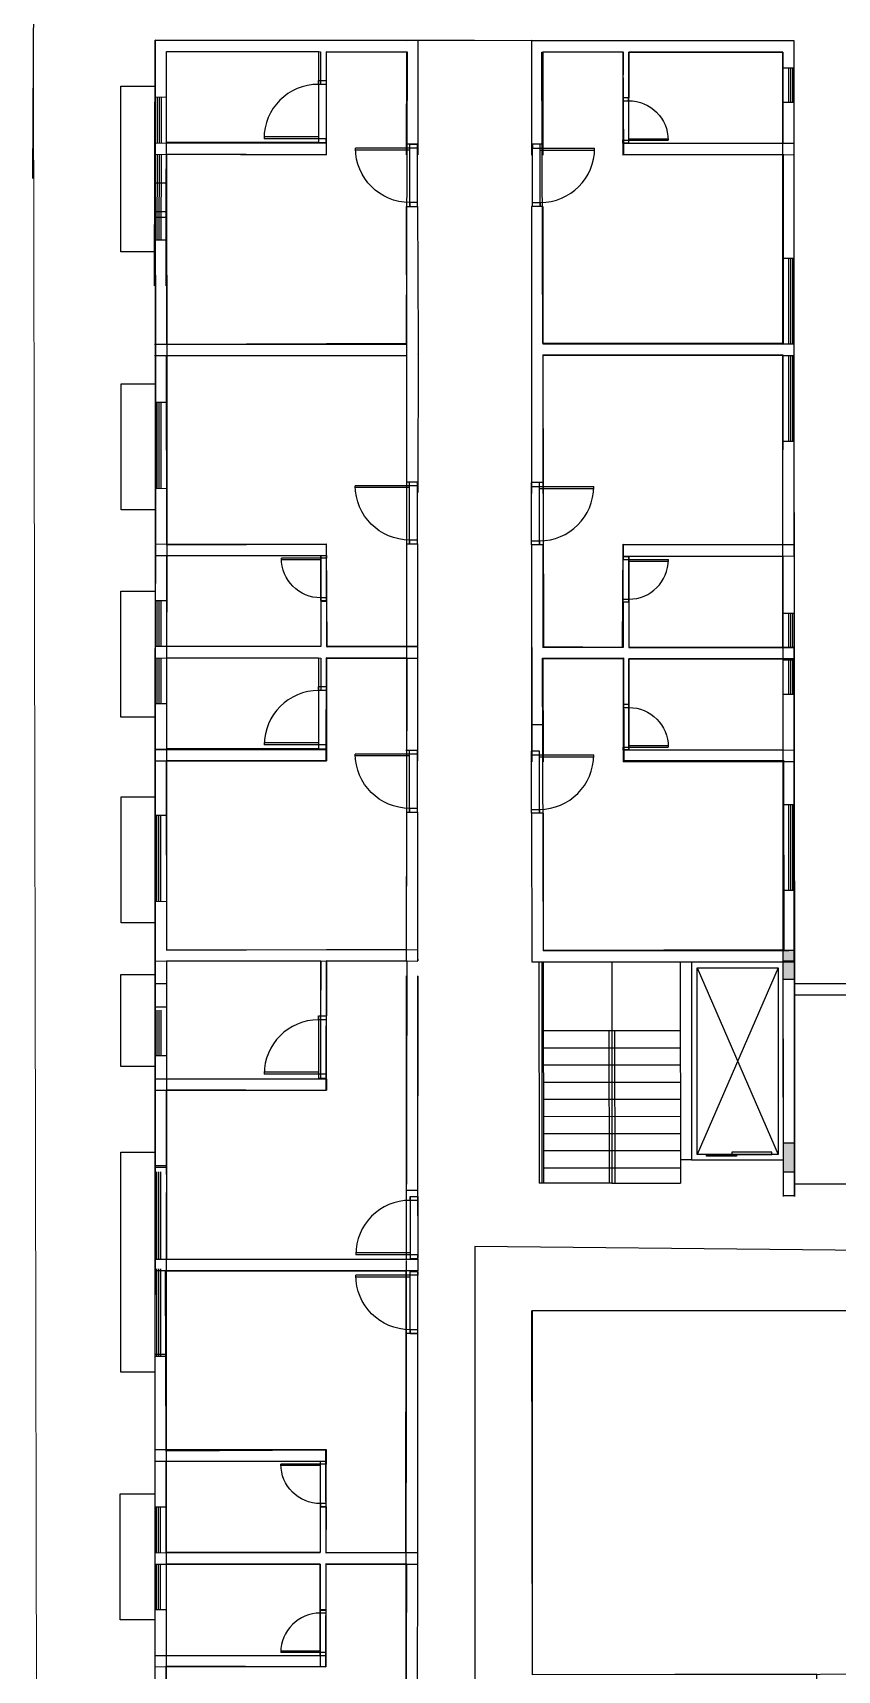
# Model space of a CAD drawing. Header units: metres. Extents: x -705149 to -704678, y -35173 to -35072.
# Drawn here: x -704808.41 to -704794.32, y -35131.67 to -35103 of the extents above; entities that cross this region are included whole.
import ezdxf

# ---------------------------------------------------------------- set-up
doc = ezdxf.new("R2010")
doc.units = ezdxf.units.M
doc.header["$LTSCALE"] = 1500
doc.linetypes.add('DASHED2', pattern=[0.375, 0.25, -0.125])
doc.linetypes.add('PHANTOM2', pattern=[1.25, 0.625, -0.125, 0.125, -0.125, 0.125, -0.125])
for name, color, linetype in [('BLK_1_FLR_1_BLT_UP_AREA', 1, 'Continuous'), ('BLK_1_FLR_1_BLT_UP_AREA_DEDUCT', 8, 'Continuous'), ('DOOR', 3, 'Continuous'), ('Lines', 7, 'Continuous'), ('THRES', 5, 'Continuous'), ('UNITFA', 8, 'Continuous'), ('walls', 50, 'Continuous'), ('WC_BATH', 7, 'Continuous')]:
    doc.layers.add(name, color=color, linetype=linetype)

# ---------------------------------------------------------------- blocks, each defined once
blk = doc.blocks.new('800_1')
at = {"layer": 'DOOR'}
for p, q in [((50, 100), (50, 800)), ((75, 100), (75, 800))]:
    blk.add_line(p, q, dxfattribs=at)
for points in [[(0, 100), (0, 0), (50, 0), (50, 100)], [(800, 100), (800, 0), (750, 0), (750, 100)]]:
    blk.add_lwpolyline(points, close=True, dxfattribs=at)
blk.add_arc((50, 100), 700, 0, 90, dxfattribs=at)
at = {"layer": 'THRES'}
for p, q in [((800, 100), (0, 100)), ((800, 0), (0, 0))]:
    blk.add_line(p, q, dxfattribs=at)

msp = doc.modelspace()

# ---------------------------------------------------------------- hatches: boundary and pattern name
at = {"layer": 'walls'}
h = msp.add_hatch(color=0, dxfattribs=at)
h.dxf.hatch_style = 1
h.paths.add_polyline_path([(-704795.0731, -35119.57212), (-704795.0731, -35119.07212), (-704795.2731, -35119.07212), (-704795.2731, -35119.57212)])
h = msp.add_hatch(color=0, dxfattribs=at)
h.dxf.hatch_style = 1
h.paths.add_polyline_path([(-704795.07239, -35122.94511), (-704795.07239, -35122.44511), (-704795.27239, -35122.44511), (-704795.27239, -35122.94511)])

# ---------------------------------------------------------------- linework, layer by layer
at = {"layer": 'BLK_1_FLR_1_BLT_UP_AREA', "color": 3, "linetype": 'Continuous', "elevation": 193.76555}
msp.add_lwpolyline([(-704806.26892, -35103.13222), (-704806.27792, -35145.71763), (-704801.68378, -35145.71248), (-704801.67984, -35143.79826), (-704797.67814, -35143.79723), (-704797.67814, -35147.60344), (-704793.17005, -35145.40496), (-704793.17997, -35139.23393), (-704789.57598, -35139.23579), (-704789.57598, -35131.73802), (-704799.65958, -35131.75163), (-704799.66958, -35125.37633), (-704789.19175, -35125.37502), (-704789.19175, -35119.65328), (-704795.07213, -35119.65328), (-704795.07785, -35103.14386)], close=True, dxfattribs=at)
at = {"layer": 'BLK_1_FLR_1_BLT_UP_AREA_DEDUCT', "color": 3, "linetype": 'Continuous', "elevation": 168.91214}
msp.add_lwpolyline([(-704800.66982, -35124.25444), (-704800.66864, -35132.83066), (-704794.67992, -35132.83066), (-704794.68035, -35131.73785), (-704799.65958, -35131.75163), (-704799.66037, -35125.37632), (-704789.19325, -35125.3599), (-704789.19175, -35124.36783)], close=True, dxfattribs=at)
at = {"layer": 'Lines', "color": 1, "linetype": 'Continuous'}
msp.add_line((-704808.41326, -35105.55383, 193.87371), (-704808.27488, -35084.72696, 193.87371), dxfattribs=at)
at = {"layer": 'UNITFA', "color": 3, "linetype": 'Continuous'}
for points, elevation in [([(-704803.2712, -35103.33972), (-704803.2762, -35105.13971), (-704806.07293, -35105.13272), (-704806.07169, -35108.45494), (-704801.8656, -35108.44066), (-704801.85227, -35103.34327)], 193.73395), ([(-704798.07541, -35103.33753), (-704798.06889, -35105.13752), (-704795.27217, -35105.12816), (-704795.2706, -35108.45037), (-704799.4767, -35108.43965), (-704799.49434, -35103.34228)], 193.73395), ([(-704803.25575, -35113.76022), (-704803.26609, -35111.96025), (-704806.06278, -35111.97554), (-704806.0714, -35108.65334), (-704801.86577, -35108.65316), (-704801.86781, -35113.75085)], 193.73395), ([(-704798.08206, -35113.75804), (-704798.07324, -35111.95806), (-704795.27653, -35111.97099), (-704795.27072, -35108.64878), (-704799.47635, -35108.65215), (-704799.47001, -35113.74984)], 193.73395), ([(-704803.27237, -35113.94869), (-704803.27737, -35115.74868), (-704806.0741, -35115.74168), (-704806.07286, -35119.0639), (-704801.86677, -35119.04963), (-704801.85344, -35113.95224)], 193.74434), ([(-704798.06528, -35113.94649), (-704798.05876, -35115.74648), (-704795.26204, -35115.73712), (-704795.26047, -35119.05933), (-704799.46648, -35119.07301), (-704799.48421, -35113.95124)], 193.74434), ([(-704803.27484, -35119.25257), (-704803.27813, -35121.5192), (-704806.07486, -35121.5122), (-704806.07129, -35124.48265), (-704801.8652, -35124.46838), (-704801.85592, -35119.25612)], 193.77178), ([(-704790.87085, -35119.85399), (-704795.07213, -35119.85399), (-704795.07213, -35123.15799), (-704790.87085, -35123.15799)], 194.17742), ([(-704803.27129, -35129.61998), (-704803.28163, -35127.82001), (-704806.07833, -35127.8353), (-704806.08695, -35124.67657), (-704801.88132, -35124.6764), (-704801.88335, -35129.6106)], 193.49169), ([(-704803.28203, -35129.80854), (-704803.28703, -35131.60853), (-704806.08376, -35131.60154), (-704806.08252, -35134.92375), (-704801.87643, -35134.90948), (-704801.8631, -35129.81209)], 193.46432)]:
    msp.add_lwpolyline(points, close=True, dxfattribs=dict(at, elevation=elevation))
at = {"layer": 'walls', "color": 3, "linetype": 'Continuous'}
for p, q in [((-704806.27772, -35107.43448, 193.79358), (-704806.26892, -35103.13222, 193.76555)), ((-704806.2679, -35103.13222, 193.76556), (-704801.86741, -35103.14129, 193.79213)), ((-704806.07772, -35107.4349, 193.79358), (-704806.06918, -35103.33129, 193.79358)), ((-704806.06918, -35103.33129, 193.76728), (-704803.3712, -35103.33804, 193.79064)), ((-704803.3712, -35103.33804, 193.73395), (-704803.37214, -35103.9077, 193.73395)), ((-704803.2712, -35103.33829, 193.73395), (-704803.27252, -35104.13972, 193.73395)), ((-704803.2712, -35103.33972, 193.79151), (-704801.86672, -35103.34324, 193.76139)), ((-704801.86672, -35103.3418, 193.76139), (-704801.87123, -35105.14323, 193.76139)), ((-704801.66622, -35103.14315, 193.76139), (-704801.67123, -35105.14373, 193.76139)), ((-704799.67553, -35103.14386, 193.76556), (-704799.67553, -35105.1458, 193.76556)), ((-704799.67553, -35103.1458, 193.80536), (-704799.67538, -35103.1458, 193.80536)), ((-704799.67538, -35103.14243, 193.76556), (-704799.67538, -35105.1458, 193.76556)), ((-704795.07785, -35103.14386, 193.76556), (-704799.67538, -35103.1458, 193.80536)), ((-704799.47946, -35103.34428, 193.76139), (-704799.4787, -35105.14572, 193.76139)), ((-704798.07498, -35103.34512, 193.79151), (-704799.47946, -35103.34572, 193.76139)), ((-704798.07498, -35103.34369, 193.73395), (-704798.07532, -35104.14512, 193.73395)), ((-704797.97498, -35103.34365, 193.73395), (-704797.97532, -35104.14508, 193.73395)), ((-704795.27785, -35103.34394, 193.76729), (-704797.97498, -35103.34508, 193.79064)), ((-704795.27785, -35108.45327, 193.76556), (-704795.27785, -35103.34394, 193.76556)), ((-704795.07785, -35108.6458, 193.76556), (-704795.07785, -35103.14386, 193.76556)), ((-704795.27851, -35103.61988, 194.07793), (-704795.07851, -35103.61988, 194.07793)), ((-704795.17851, -35103.61988, 194.07793), (-704795.17851, -35104.21988, 194.07793)), ((-704795.14351, -35103.61988, 194.07793), (-704795.14351, -35104.21988, 194.07793)), ((-704795.10851, -35103.61988, 194.07793), (-704795.10851, -35104.21988, 194.07793)), ((-704806.86918, -35106.84209, 193.77167), (-704806.86918, -35103.93909, 193.77167)), ((-704806.86918, -35103.93909, 193.77167), (-704806.26795, -35103.93909, 193.77167)), ((-704803.37545, -35103.83947, 193.69325), (-704803.27478, -35103.83972, 193.69412)), ((-704806.2568, -35104.12916, 193.75389), (-704806.06803, -35104.12908, 193.75553)), ((-704806.2568, -35104.12916, 193.75389), (-704806.06803, -35104.12908, 193.75553)), ((-704806.23241, -35104.12892, 193.75471), (-704806.23477, -35104.93253, 193.75987)), ((-704806.19741, -35104.12902, 193.75471), (-704806.19977, -35104.93252, 193.75987)), ((-704806.16241, -35104.12912, 193.75471), (-704806.16476, -35104.9325, 193.75987)), ((-704797.97532, -35104.14508, 193.79065), (-704798.076, -35104.14513, 193.79152)), ((-704795.27851, -35104.21988, 194.07793), (-704795.07851, -35104.21988, 194.07793)), ((-704806.2724, -35104.93222, 193.76556), (-704803.27385, -35104.93972, 193.79152)), ((-704803.27382, -35104.92347, 193.73395), (-704803.27418, -35105.13972, 193.73395)), ((-704801.67348, -35104.95605, 193.76139), (-704801.87348, -35104.95555, 193.74358)), ((-704801.87066, -35104.91666, 193.74358), (-704801.87123, -35105.14323, 193.74358)), ((-704799.4787, -35104.95581, 193.80367), (-704799.6787, -35104.9559, 193.8054)), ((-704799.47879, -35104.91914, 193.74358), (-704799.4787, -35105.14572, 193.74358)), ((-704798.07565, -35104.92888, 193.73395), (-704798.07574, -35105.14513, 193.73395)), ((-704795.07709, -35104.94386, 193.76556), (-704798.07566, -35104.94513, 193.79152)), ((-704806.2729, -35105.13222, 193.76556), (-704803.27418, -35105.13972, 193.79152)), ((-704806.23535, -35105.13253, 193.76116), (-704806.23974, -35106.63218, 193.77079)), ((-704806.20035, -35105.13252, 193.76116), (-704806.20474, -35106.63228, 193.77079)), ((-704806.16535, -35105.1325, 193.76116), (-704806.16974, -35106.63238, 193.77079)), ((-704795.07701, -35105.14386, 193.76556), (-704798.07574, -35105.14513, 193.79152)), ((-704806.27069, -35105.63243, 193.76992), (-704806.06964, -35105.63234, 193.77167)), ((-704806.27048, -35106.13243, 193.76992), (-704806.06943, -35106.13234, 193.77167)), ((-704806.26997, -35106.23255, 193.79358), (-704806.06892, -35106.23246, 193.79532)), ((-704801.87348, -35106.04323, 193.76139), (-704801.86557, -35108.45157, 193.71165)), ((-704801.87348, -35106.04323, 193.80367), (-704801.67348, -35106.04373, 193.8054)), ((-704801.67348, -35106.04373, 193.76139), (-704801.66557, -35108.45165, 193.71165)), ((-704799.47832, -35106.04572, 193.80367), (-704799.67832, -35106.0458, 193.8054)), ((-704799.67832, -35106.0458, 193.74358), (-704799.67722, -35108.64724, 193.74358)), ((-704799.67832, -35106.0458, 193.76139), (-704799.67722, -35108.64724, 193.76139)), ((-704799.67553, -35106.0458, 193.76556), (-704799.67553, -35108.6458, 193.76556)), ((-704799.67538, -35106.0458, 193.76556), (-704799.67538, -35108.64437, 193.76556)), ((-704799.47832, -35106.04572, 193.74358), (-704799.4773, -35108.4515, 193.74358)), ((-704799.47832, -35106.04572, 193.76139), (-704799.4773, -35108.4515, 193.76139)), ((-704806.27027, -35106.63243, 193.76992), (-704806.06922, -35106.63234, 193.77167)), ((-704806.26918, -35106.84209, 193.77167), (-704806.86918, -35106.84209, 193.77167)), ((-704795.27785, -35106.95192, 193.76556), (-704795.07785, -35106.95192, 193.76556)), ((-704795.17785, -35106.95192, 193.76556), (-704795.17785, -35108.45192, 193.76556)), ((-704795.14285, -35106.95192, 193.76556), (-704795.14285, -35108.45192, 193.76556)), ((-704795.10785, -35106.95192, 193.76556), (-704795.10785, -35108.45192, 193.76556)), ((-704806.26394, -35107.25004, 193.73968), (-704806.26851, -35118.05455, 193.73968)), ((-704806.26682, -35107.25004, 193.77951), (-704806.26682, -35110.95535, 193.77951)), ((-704806.06394, -35107.25012, 193.73968), (-704806.06893, -35119.05431, 193.73968)), ((-704806.27896, -35108.45502, 193.7514), (-704801.86557, -35108.45316, 193.78961)), ((-704801.86557, -35108.45157, 193.71165), (-704801.86667, -35111.05316, 193.71165)), ((-704801.66557, -35108.45165, 193.71165), (-704801.66667, -35111.05324, 193.71165)), ((-704799.67894, -35108.45074, 194.03822), (-704799.67538, -35108.45074, 194.03825)), ((-704799.67894, -35108.45141, 194.03822), (-704799.67538, -35108.45141, 194.03825)), ((-704799.67538, -35108.44437, 193.80538), (-704799.67731, -35108.44437, 193.8054)), ((-704799.67538, -35108.4458, 193.80538), (-704799.67731, -35108.4458, 193.8054)), ((-704799.67538, -35108.4458, 193.80538), (-704799.67731, -35108.4458, 193.8054)), ((-704799.67553, -35108.45074, 193.76556), (-704799.67553, -35111.06951, 193.76556)), ((-704799.47894, -35108.45065, 194.03995), (-704795.27785, -35108.44888, 194.07633)), ((-704799.47894, -35108.45065, 193.74358), (-704799.47894, -35108.4515, 193.74358)), ((-704799.47894, -35108.4515, 194.03995), (-704795.27785, -35108.45327, 194.07633)), ((-704795.27785, -35108.44251, 193.76731), (-704799.47731, -35108.44428, 193.80367)), ((-704795.27785, -35108.44394, 193.76731), (-704799.47731, -35108.44572, 193.80367)), ((-704795.27785, -35108.44766, 193.76731), (-704799.47731, -35108.44589, 193.80367)), ((-704795.27785, -35108.45062, 193.76144), (-704799.4773, -35108.45062, 193.76144)), ((-704795.27785, -35108.45047, 193.54027), (-704799.17086, -35108.45047, 193.54027)), ((-704795.27785, -35108.45077, 193.54637), (-704799.17086, -35108.45241, 193.58008)), ((-704795.27785, -35108.4507, 193.76318), (-704798.32115, -35108.45199, 193.78953)), ((-704795.27785, -35108.45327, 193.76556), (-704795.27785, -35108.44888, 193.76556)), ((-704795.27785, -35108.45192, 193.76556), (-704795.07785, -35108.45192, 193.76556)), ((-704795.07546, -35108.44242, 193.76556), (-704795.07785, -35108.44243, 193.76558)), ((-704795.07562, -35108.44386, 193.76556), (-704795.07785, -35108.44386, 193.76558)), ((-704795.07546, -35108.44774, 193.76556), (-704795.07785, -35108.44774, 193.76558)), ((-704795.07785, -35112.16808, 193.76556), (-704795.07785, -35108.44879, 193.76556)), ((-704795.07594, -35108.45062, 193.76144), (-704795.07785, -35108.45062, 193.76145)), ((-704795.07594, -35108.45062, 193.76144), (-704795.07785, -35108.45062, 193.76144)), ((-704806.27887, -35108.65502, 193.7514), (-704801.86548, -35108.65316, 193.78961)), ((-704801.68182, -35108.64228, 193.80538), (-704801.67998, -35108.64229, 193.8054)), ((-704801.68182, -35108.64228, 193.80538), (-704801.67998, -35108.64229, 193.8054)), ((-704801.68167, -35108.64228, 193.76556), (-704801.68167, -35108.64372, 193.76556)), ((-704799.67886, -35108.65074, 194.03822), (-704799.67553, -35108.65074, 194.03825)), ((-704799.67886, -35108.65141, 194.03822), (-704799.67553, -35108.65141, 194.03825)), ((-704799.67538, -35108.64437, 193.80538), (-704799.67722, -35108.64437, 193.8054)), ((-704799.67538, -35108.64437, 193.80538), (-704799.67722, -35108.64437, 193.8054)), ((-704799.67553, -35108.6458, 193.80538), (-704799.67722, -35108.6458, 193.8054)), ((-704799.67553, -35108.64724, 193.80538), (-704799.67722, -35108.64724, 193.8054)), ((-704799.47886, -35108.64437, 193.74358), (-704799.47784, -35111.0696, 193.74358)), ((-704799.47886, -35108.64437, 193.76556), (-704795.27785, -35108.64437, 193.76556)), ((-704799.47886, -35108.6458, 193.76556), (-704795.27785, -35108.6458, 193.76556)), ((-704795.27785, -35108.64766, 193.76731), (-704799.47886, -35108.64589, 193.80368)), ((-704795.27785, -35108.64909, 193.76731), (-704799.47886, -35108.64732, 193.80368)), ((-704799.47886, -35108.65065, 194.03995), (-704795.27785, -35108.64888, 194.07633)), ((-704795.27785, -35108.6507, 193.76319), (-704799.47886, -35108.65248, 193.79956)), ((-704799.47886, -35108.6515, 194.03995), (-704795.27785, -35108.65327, 194.07633)), ((-704799.47722, -35108.64437, 193.74358), (-704799.47722, -35108.64732, 193.74358)), ((-704799.47722, -35108.64437, 193.76139), (-704799.47722, -35108.64732, 193.76139)), ((-704795.27785, -35108.65077, 193.54637), (-704799.17086, -35108.65241, 193.58008)), ((-704795.27785, -35112.16808, 193.76556), (-704795.27785, -35108.64437, 193.76556)), ((-704795.27785, -35108.6458, 193.76556), (-704795.27785, -35108.64437, 193.76556)), ((-704795.27785, -35108.65327, 194.07633), (-704795.07785, -35108.65327, 194.07633)), ((-704795.17785, -35108.65327, 194.07633), (-704795.17785, -35110.15327, 194.07633)), ((-704795.14285, -35108.65327, 194.07633), (-704795.14285, -35110.15327, 194.07633)), ((-704795.10785, -35108.65327, 194.07633), (-704795.10785, -35110.15327, 194.07633)), ((-704795.07553, -35108.64242, 193.76556), (-704795.07785, -35108.64243, 193.76558)), ((-704795.07538, -35108.64242, 193.76556), (-704795.07785, -35108.64243, 193.76558)), ((-704795.07785, -35108.64437, 193.76556), (-704795.0777, -35108.64437, 193.76556)), ((-704795.07555, -35108.64774, 193.76556), (-704795.07785, -35108.64774, 193.76558)), ((-704795.0757, -35108.64918, 193.76556), (-704795.07785, -35108.64918, 193.76558)), ((-704795.07586, -35108.65062, 193.76144), (-704795.07785, -35108.65062, 193.76145)), ((-704806.86424, -35111.35438, 193.73968), (-704806.86424, -35109.14829, 193.73968)), ((-704806.86424, -35109.14829, 193.73968), (-704806.26424, -35109.14829, 193.73968)), ((-704806.26419, -35109.47366, 193.73795), (-704806.06438, -35109.47374, 193.73968)), ((-704806.23422, -35110.97367, 193.73841), (-704806.23428, -35109.4737, 193.73881)), ((-704806.19922, -35110.97368, 193.73841), (-704806.19928, -35109.4737, 193.73881)), ((-704806.16422, -35110.9737, 193.73841), (-704806.16428, -35109.4737, 193.73881)), ((-704795.27785, -35110.15327, 194.07633), (-704795.07785, -35110.15327, 194.07633)), ((-704801.86659, -35110.86401, 193.7896), (-704801.67623, -35110.86393, 193.79124)), ((-704799.47784, -35110.88048, 193.80368), (-704799.67708, -35110.8804, 193.8054)), ((-704806.26424, -35111.35438, 193.73968), (-704806.86424, -35111.35438, 193.73968)), ((-704806.27748, -35111.95502, 193.7514), (-704803.26705, -35111.95375, 193.77747)), ((-704806.26853, -35111.95502, 193.75148), (-704803.26705, -35111.95375, 193.77747)), ((-704803.26713, -35112.15502, 193.75148), (-704803.26744, -35111.95375, 193.77747)), ((-704801.86705, -35111.95316, 193.71165), (-704801.86865, -35115.75093, 193.71165)), ((-704801.86705, -35111.95316, 193.78959), (-704801.67593, -35111.95308, 193.79125)), ((-704801.86705, -35111.95316, 193.78959), (-704801.67593, -35111.95308, 193.79124)), ((-704801.67593, -35111.95308, 193.73363), (-704801.67593, -35115.75085, 193.73363)), ((-704799.47746, -35111.96799, 193.80367), (-704799.67746, -35111.96808, 193.8054)), ((-704799.67746, -35111.96808, 193.74358), (-704799.67586, -35115.76728, 193.74358)), ((-704799.47746, -35111.9696, 193.80367), (-704799.67746, -35111.96951, 193.8054)), ((-704799.67553, -35111.96808, 193.76556), (-704799.67553, -35112.16808, 193.76556)), ((-704799.47746, -35111.96799, 193.74358), (-704799.4767, -35113.7672, 193.74358)), ((-704798.07129, -35111.9674, 193.71614), (-704798.07138, -35112.17019, 193.71614)), ((-704795.07562, -35111.97145, 193.76556), (-704798.0713, -35111.97019, 193.79149)), ((-704806.26844, -35112.15502, 193.75148), (-704803.26713, -35112.15502, 193.75148)), ((-704795.0757, -35112.17145, 193.76556), (-704798.07138, -35112.17019, 193.79149)), ((-704795.27737, -35112.17137, 193.74358), (-704795.27438, -35119.27057, 193.74358)), ((-704795.07737, -35112.17145, 193.74358), (-704795.07438, -35119.27066, 193.74358)), ((-704806.86983, -35114.98742, 193.77952), (-704806.86983, -35112.78133, 193.77952)), ((-704806.86983, -35112.78133, 193.77952), (-704806.26983, -35112.78133, 193.77952)), ((-704806.26306, -35112.94391, 193.76175), (-704806.06897, -35112.944, 193.76343)), ((-704806.26306, -35112.94391, 193.76175), (-704806.06897, -35112.944, 193.76343)), ((-704806.23601, -35113.74922, 193.76258), (-704806.23601, -35112.94396, 193.76259)), ((-704806.20101, -35113.74921, 193.76258), (-704806.20101, -35112.94396, 193.76259)), ((-704806.16601, -35113.74919, 193.76258), (-704806.16601, -35112.94396, 193.76259)), ((-704803.36747, -35112.95502, 193.70575), (-704803.36781, -35113.75085, 193.70575)), ((-704803.36747, -35112.95502, 193.75148), (-704803.26713, -35112.95502, 193.75148)), ((-704803.26747, -35112.95502, 193.70575), (-704803.26781, -35113.75085, 193.70575)), ((-704798.07172, -35112.97019, 193.71614), (-704798.07205, -35113.7666, 193.71614)), ((-704797.97172, -35112.97023, 193.79063), (-704798.07172, -35112.97019, 193.79149)), ((-704797.97172, -35112.97023, 193.71614), (-704797.97205, -35113.76656, 193.71614)), ((-704795.2767, -35113.16391, 193.74358), (-704795.0767, -35113.16391, 193.74358)), ((-704795.1767, -35113.16391, 193.74358), (-704795.1767, -35113.76391, 193.74358)), ((-704795.1417, -35113.16391, 193.74358), (-704795.1417, -35113.76391, 193.74358)), ((-704795.1067, -35113.16391, 193.74358), (-704795.1067, -35113.76391, 193.74358)), ((-704806.27369, -35113.94891, 193.73363), (-704803.36789, -35113.95013, 193.75879)), ((-704803.36781, -35113.75085, 193.73367), (-704806.26781, -35113.75085, 193.73367)), ((-704806.23601, -35114.74395, 193.76258), (-704806.23601, -35113.94922, 193.76258)), ((-704806.20101, -35114.74395, 193.76258), (-704806.20101, -35113.94921, 193.76258)), ((-704806.16601, -35114.74395, 193.76258), (-704806.16601, -35113.94919, 193.76258)), ((-704803.36789, -35113.95013, 193.70575), (-704803.36813, -35114.5195, 193.70575)), ((-704803.26789, -35113.95018, 193.70575), (-704803.26823, -35114.75017, 193.70575)), ((-704803.26789, -35113.95018, 193.75966), (-704801.66777, -35113.95085, 193.77351)), ((-704803.26781, -35113.74891, 193.73363), (-704801.67593, -35113.74891, 193.73363)), ((-704803.26781, -35113.75018, 193.75966), (-704801.66777, -35113.75085, 193.77351)), ((-704801.66777, -35113.75085, 193.73367), (-704803.26781, -35113.75085, 193.73367)), ((-704801.66777, -35115.75085, 193.73367), (-704801.66777, -35113.75085, 193.73367)), ((-704799.67269, -35113.76534, 193.74775), (-704799.67269, -35115.76728, 193.74775)), ((-704799.67253, -35113.76391, 193.74775), (-704799.67253, -35115.76728, 193.74775)), ((-704798.07205, -35113.76391, 193.74775), (-704799.4767, -35113.76391, 193.74775)), ((-704798.07205, -35113.76517, 193.7737), (-704799.4767, -35113.76576, 193.78586)), ((-704798.07205, -35113.76534, 193.74775), (-704799.4767, -35113.76534, 193.74775)), ((-704798.07205, -35113.7666, 193.7737), (-704799.4767, -35113.7672, 193.78586)), ((-704799.47662, -35113.96576, 193.74358), (-704799.47586, -35115.7672, 193.74358)), ((-704798.07214, -35113.9666, 193.7737), (-704799.47662, -35113.9672, 193.74358)), ((-704798.07214, -35113.96517, 193.71614), (-704798.07248, -35114.76661, 193.71614)), ((-704797.97214, -35113.96513, 193.71614), (-704797.97248, -35114.76656, 193.71614)), ((-704795.07493, -35113.96534, 193.74775), (-704797.97214, -35113.96656, 193.77283)), ((-704795.07501, -35113.76534, 193.74775), (-704797.97205, -35113.76656, 193.77283)), ((-704795.2767, -35113.76391, 193.74358), (-704795.0767, -35113.76391, 193.74358)), ((-704795.27635, -35113.98372, 193.74358), (-704795.07635, -35113.98372, 193.74358)), ((-704795.17635, -35113.98372, 193.74358), (-704795.17635, -35114.58372, 193.74358)), ((-704795.14135, -35113.98372, 193.74358), (-704795.14135, -35114.58372, 193.74358)), ((-704795.10635, -35113.98372, 193.74358), (-704795.10635, -35114.58372, 193.74358)), ((-704795.07501, -35119.26728, 193.74775), (-704795.07501, -35113.76534, 193.74775)), ((-704795.07486, -35119.26585, 193.74775), (-704795.07486, -35113.76391, 193.74775)), ((-704803.36823, -35114.45148, 193.75879), (-704803.26823, -35114.45152, 193.75966)), ((-704806.2623, -35114.74391, 193.76175), (-704806.06973, -35114.744, 193.76341)), ((-704806.2623, -35114.74391, 193.76175), (-704806.06973, -35114.744, 193.76341)), ((-704797.97248, -35114.76656, 193.77284), (-704798.07315, -35114.76661, 193.77371)), ((-704795.27635, -35114.58372, 193.74358), (-704795.07635, -35114.58372, 193.74358)), ((-704806.26983, -35114.98742, 193.77952), (-704806.86983, -35114.98742, 193.77952)), ((-704799.47319, -35115.1196, 194.09823), (-704799.67319, -35115.11969, 194.09996)), ((-704806.27596, -35115.54747, 193.73359), (-704803.26857, -35115.54874, 193.75963)), ((-704806.27596, -35115.55279, 193.73359), (-704803.26857, -35115.55152, 193.75963)), ((-704806.27437, -35115.54891, 193.73363), (-704803.26857, -35115.55017, 193.75966)), ((-704803.26857, -35115.54874, 193.70575), (-704803.26865, -35115.75152, 193.70575)), ((-704801.87681, -35115.56308, 193.77172), (-704801.67593, -35115.56317, 193.77345)), ((-704801.87681, -35115.56451, 193.77174), (-704801.67593, -35115.5646, 193.77348)), ((-704801.87681, -35115.56468, 193.77171), (-704801.67593, -35115.5646, 193.77345)), ((-704799.67595, -35115.54071, 193.72577), (-704799.67586, -35115.76728, 193.72577)), ((-704799.47595, -35115.54062, 193.72577), (-704799.47586, -35115.7672, 193.72577)), ((-704798.07281, -35115.55036, 193.71614), (-704798.0729, -35115.76661, 193.71614)), ((-704795.07425, -35115.56534, 193.74775), (-704798.07281, -35115.56661, 193.77371)), ((-704806.27605, -35115.74747, 193.73359), (-704803.26865, -35115.74874, 193.75963)), ((-704806.27588, -35115.75279, 193.73359), (-704803.26865, -35115.75152, 193.75963)), ((-704806.27445, -35115.74891, 193.73363), (-704803.26865, -35115.75017, 193.75966)), ((-704795.07417, -35115.76534, 193.74775), (-704798.0729, -35115.76661, 193.77371)), ((-704806.86729, -35118.58473, 193.73968), (-704806.86729, -35116.37864, 193.73968)), ((-704806.86729, -35116.37864, 193.73968), (-704806.26729, -35116.37864, 193.73968)), ((-704795.27554, -35116.51254, 193.74358), (-704795.07554, -35116.51254, 193.74358)), ((-704795.17554, -35116.51254, 193.74358), (-704795.17554, -35118.01254, 193.74358)), ((-704795.14054, -35116.51254, 193.74358), (-704795.14054, -35118.01254, 193.74358)), ((-704795.10554, -35116.51254, 193.74358), (-704795.10554, -35118.01254, 193.74358)), ((-704806.26724, -35116.70401, 193.73795), (-704806.06743, -35116.70409, 193.73968)), ((-704806.23727, -35118.20402, 193.73841), (-704806.23733, -35116.70405, 193.73881)), ((-704806.20227, -35118.20403, 193.73841), (-704806.20233, -35116.70405, 193.73881)), ((-704806.16727, -35118.20405, 193.73841), (-704806.16733, -35116.70405, 193.73881)), ((-704801.86903, -35116.65077, 193.71165), (-704801.87013, -35119.25279, 193.71165)), ((-704801.86903, -35116.65077, 193.77178), (-704801.66815, -35116.65085, 193.77352)), ((-704801.67593, -35116.65085, 193.73363), (-704801.67593, -35119.25085, 193.73363)), ((-704799.47548, -35116.6672, 193.78586), (-704799.67548, -35116.66728, 193.78759)), ((-704799.67548, -35116.66728, 193.72577), (-704799.67438, -35119.26872, 193.72577)), ((-704799.67548, -35116.66728, 193.74358), (-704799.67438, -35119.26872, 193.74358)), ((-704799.47548, -35116.6672, 193.72577), (-704799.47446, -35119.07396, 193.72577)), ((-704799.47548, -35116.6672, 193.74358), (-704799.47446, -35119.07396, 193.74358)), ((-704806.26618, -35117.91375, 196.61151), (-704806.28049, -35151.79859, 196.61151)), ((-704806.06858, -35117.85456, 193.75754), (-704806.06858, -35117.85464, 193.75754)), ((-704795.27554, -35118.01254, 193.74358), (-704795.07554, -35118.01254, 193.74358)), ((-704795.27383, -35117.84905, 193.88365), (-704795.2715, -35123.37854, 193.88365)), ((-704795.07383, -35117.84896, 193.88365), (-704795.0715, -35123.37863, 193.88365)), ((-704795.07213, -35123.37525, 193.88782), (-704795.07213, -35117.87331, 193.88782)), ((-704806.26729, -35118.58473, 193.73968), (-704806.86729, -35118.58473, 193.73968)), ((-704806.26839, -35123.15814, 193.56551), (-704806.26839, -35118.31535, 193.56551)), ((-704806.26839, -35123.15814, 193.56551), (-704806.26839, -35118.31535, 193.56551)), ((-704806.06866, -35118.51544, 193.56134), (-704806.06889, -35119.05431, 193.56134)), ((-704806.27001, -35119.05423, 193.73368), (-704806.26667, -35119.05423, 193.73371)), ((-704806.27001, -35119.05423, 193.73368), (-704806.26667, -35119.05423, 193.73371)), ((-704806.06893, -35119.05431, 193.73542), (-704801.6702, -35119.05617, 193.77351)), ((-704806.06893, -35119.05431, 193.73542), (-704801.6702, -35119.05617, 193.77351)), ((-704795.0731, -35119.0721, 193.74363), (-704799.47446, -35119.07396, 193.78174)), ((-704799.47446, -35119.07302, 193.21803), (-704795.1731, -35119.07218, 193.20947)), ((-704795.27336, -35119.07182, 193.73887), (-704795.27336, -35119.07258, 193.73888)), ((-704795.07376, -35119.07298, 193.8598), (-704795.07268, -35122.94511, 193.8598)), ((-704795.07336, -35119.07173, 193.73887), (-704795.07336, -35119.07258, 193.73888)), ((-704806.27009, -35119.25423, 193.73368), (-704801.67029, -35119.25617, 193.77351)), ((-704806.27009, -35119.25423, 193.73368), (-704801.67029, -35119.25617, 193.77351)), ((-704806.06897, -35119.25431, 193.56134), (-704806.06934, -35120.11544, 193.56134)), ((-704803.37029, -35119.25545, 193.72951), (-704803.37072, -35120.28427, 193.72951)), ((-704803.27029, -35119.25549, 193.72951), (-704803.27029, -35120.21629, 193.49349)), ((-704801.67012, -35119.22427, 193.71165), (-704801.67013, -35119.25279, 193.71165)), ((-704795.07302, -35119.2721, 193.74363), (-704799.67078, -35119.27404, 193.78344)), ((-704799.54682, -35119.27389, 193.87706), (-704799.54517, -35123.14565, 194.02692)), ((-704799.49682, -35119.27387, 193.87706), (-704799.49517, -35123.14512, 194.0269)), ((-704799.47244, -35119.2721, 194.00058), (-704799.47236, -35119.47395, 194.00058)), ((-704799.47182, -35119.27386, 193.87706), (-704799.47017, -35123.14511, 194.0269)), ((-704798.27182, -35119.27335, 193.87706), (-704798.27017, -35123.14511, 194.02692)), ((-704797.07182, -35119.27284, 193.87706), (-704797.07017, -35123.14511, 194.02694)), ((-704796.87357, -35119.27286, 193.75922), (-704796.8726, -35122.73577, 193.75922)), ((-704795.2737, -35119.27296, 193.8598), (-704795.27268, -35122.94511, 193.8598)), ((-704795.27331, -35119.21622, 193.76717), (-704795.27321, -35119.4428, 193.76717)), ((-704795.06989, -35119.25503, 193.82726), (-704795.26989, -35119.25512, 193.82899)), ((-704795.07331, -35119.21614, 193.76717), (-704795.07321, -35119.44271, 193.76717)), ((-704806.86925, -35119.49285, 193.75754), (-704806.26876, -35119.49284, 193.75754)), ((-704806.86925, -35121.10073, 193.56134), (-704806.86925, -35119.49285, 193.56134)), ((-704806.2702, -35119.51494, 193.53331), (-704806.27171, -35123.15814, 193.57382)), ((-704806.069, -35119.65464, 193.75754), (-704806.269, -35119.65464, 193.75754)), ((-704806.0702, -35119.51503, 193.53331), (-704806.07174, -35123.15806, 193.53331)), ((-704801.87233, -35119.51503, 193.53748), (-704801.87233, -35123.71688, 193.53748)), ((-704801.8702, -35119.51503, 193.53331), (-704801.87197, -35123.71688, 193.53331)), ((-704801.67233, -35119.51503, 193.53748), (-704801.67233, -35123.71697, 193.53748)), ((-704801.67233, -35119.51503, 193.53748), (-704801.67233, -35123.71697, 193.53748)), ((-704801.6702, -35119.51697, 193.53331), (-704801.67197, -35123.71697, 193.53331)), ((-704789.19175, -35119.65328, 194.16879), (-704795.071, -35119.65576, 194.2197)), ((-704790.87085, -35119.85399, 194.18333), (-704795.07094, -35119.85576, 194.2197)), ((-704806.26881, -35120.05456, 193.76171), (-704806.069, -35120.05464, 193.76344)), ((-704806.239, -35120.11544, 193.56134), (-704806.239, -35120.91544, 193.56134)), ((-704806.204, -35120.11544, 193.56134), (-704806.204, -35120.91544, 193.56134)), ((-704806.169, -35120.11544, 193.56134), (-704806.169, -35120.91544, 193.56134)), ((-704799.47131, -35120.47385, 193.87726), (-704797.07131, -35120.47338, 193.87248)), ((-704798.32131, -35120.47363, 193.92352), (-704798.32017, -35123.14513, 194.02692)), ((-704798.22131, -35120.47361, 193.92352), (-704798.22017, -35123.14509, 194.02692)), ((-704795.27349, -35120.34368, 193.88334), (-704795.27239, -35122.94511, 193.88334)), ((-704795.27349, -35120.34368, 193.90115), (-704795.27239, -35122.94511, 193.90115)), ((-704795.07349, -35120.34359, 193.88334), (-704795.07239, -35122.9452, 193.88334)), ((-704795.07349, -35120.34359, 193.90115), (-704795.07239, -35122.9452, 193.90115)), ((-704799.47153, -35120.77383, 193.87706), (-704797.07118, -35120.77336, 193.87228)), ((-704806.26925, -35121.10073, 193.56134), (-704806.86925, -35121.10073, 193.56134)), ((-704806.069, -35120.91544, 193.56134), (-704806.269, -35120.91544, 193.56134)), ((-704799.47147, -35121.07383, 193.87706), (-704797.07105, -35121.07336, 193.87228)), ((-704806.27077, -35121.31503, 193.53748), (-704803.27096, -35121.31629, 193.56346)), ((-704803.27096, -35121.31629, 193.53331), (-704803.27105, -35121.51629, 193.53331)), ((-704799.47141, -35121.37383, 193.87706), (-704797.07093, -35121.37336, 193.87228)), ((-704806.27085, -35121.51503, 193.53748), (-704803.27105, -35121.51629, 193.56346)), ((-704799.47135, -35121.67383, 193.87706), (-704797.0708, -35121.67336, 193.87228)), ((-704799.47129, -35121.97383, 193.87706), (-704797.07067, -35121.97336, 193.87228)), ((-704799.47123, -35122.27383, 193.87706), (-704797.07054, -35122.27336, 193.87228)), ((-704806.8731, -35122.60069, 193.56762), (-704806.27148, -35122.60068, 193.56762)), ((-704806.8731, -35126.4525, 193.56762), (-704806.8731, -35122.60069, 193.56762)), ((-704799.47118, -35122.57383, 193.87706), (-704797.07042, -35122.57336, 193.87228)), ((-704806.27394, -35122.86309, 196.52167), (-704806.07413, -35122.86318, 196.5234)), ((-704806.27393, -35122.8323, 193.47568), (-704806.07412, -35122.83238, 193.47741)), ((-704801.67466, -35122.86504, 196.5615), (-704801.67403, -35122.86504, 196.5615)), ((-704799.47112, -35122.87383, 193.87706), (-704797.07036, -35122.87336, 193.87228)), ((-704795.07281, -35122.74849, 193.89703), (-704795.07272, -35122.95035, 193.89703)), ((-704806.23761, -35124.47456, 188.06188), (-704806.23766, -35122.97459, 188.06229)), ((-704806.23759, -35124.44376, 185.01588), (-704806.23765, -35122.94379, 185.01629)), ((-704806.20261, -35124.47457, 188.06188), (-704806.20266, -35122.97459, 188.06229)), ((-704806.20259, -35124.44377, 185.01588), (-704806.20265, -35122.94379, 185.01629)), ((-704806.16761, -35124.47458, 188.06188), (-704806.16766, -35122.97458, 188.06229)), ((-704806.16759, -35124.44379, 185.01588), (-704806.16765, -35122.94379, 185.01629)), ((-704806.07488, -35123.30433, 205.07176), (-704806.07978, -35134.91239, 205.07176)), ((-704801.87466, -35123.26495, 196.55977), (-704801.6742, -35123.26504, 196.5615)), ((-704795.0715, -35123.36252, 194.21559), (-704795.266, -35123.3626, 194.21728)), ((-704806.2682, -35124.47454, 188.06142), (-704801.66829, -35124.47648, 188.10125)), ((-704801.87531, -35124.49491, 193.41037), (-704801.87876, -35132.67129, 193.41037)), ((-704801.66829, -35124.47648, 188.10125), (-704801.66829, -35124.67648, 188.06142)), ((-704801.66829, -35124.67648, 188.06142), (-704806.26596, -35124.67648, 188.06142)), ((-704806.23754, -35126.17649, 188.06142), (-704806.2376, -35124.67648, 188.06183)), ((-704806.23752, -35126.14569, 185.01542), (-704806.23758, -35124.64569, 185.01583)), ((-704806.20254, -35126.17649, 188.06142), (-704806.2026, -35124.67648, 188.06183)), ((-704806.20252, -35126.14569, 185.01542), (-704806.20258, -35124.64569, 185.01583)), ((-704806.16754, -35126.17648, 188.06142), (-704806.1676, -35124.67648, 188.06183)), ((-704806.16752, -35126.14569, 185.01542), (-704806.16758, -35124.64569, 185.01583)), ((-704789.19175, -35125.37563, 193.86296), (-704799.66958, -35125.37615, 193.86296)), ((-704799.6596, -35131.73785, 193.67875), (-704799.66958, -35125.37615, 193.84094)), ((-704794.57267, -35125.37848, 193.66666), (-704799.66958, -35125.37633, 193.71079)), ((-704801.67465, -35125.63424, 193.47568), (-704801.67698, -35129.60909, 193.4935)), ((-704801.66829, -35125.77648, 188.06142), (-704801.86894, -35125.77648, 188.06142)), ((-704806.06911, -35126.17648, 188.06142), (-704806.26596, -35126.17648, 188.06142)), ((-704806.0691, -35126.14569, 185.01542), (-704806.26595, -35126.14569, 185.01542)), ((-704801.66829, -35126.17648, 188.06142), (-704801.66852, -35126.17648, 188.06142)), ((-704806.2731, -35126.4525, 193.56762), (-704806.8731, -35126.4525, 193.56762)), ((-704806.2747, -35128.01248, 193.4537), (-704803.27631, -35128.01121, 193.47966)), ((-704806.27031, -35127.80715, 193.45374), (-704803.27622, -35127.80842, 193.47966)), ((-704803.27622, -35127.80842, 193.47151), (-704803.27631, -35128.01121, 193.47151)), ((-704806.88105, -35130.78976, 193.67377), (-704806.88105, -35128.58367, 193.67377)), ((-704806.88105, -35128.58367, 193.67377), (-704806.28105, -35128.58367, 193.67377)), ((-704806.27073, -35128.80715, 193.45374), (-704806.07664, -35128.80724, 193.45542)), ((-704806.24369, -35129.61246, 193.45457), (-704806.24369, -35128.8072, 193.45458)), ((-704806.20869, -35129.61245, 193.45457), (-704806.20869, -35128.8072, 193.45458)), ((-704806.17369, -35129.61243, 193.45457), (-704806.17369, -35128.8072, 193.45458)), ((-704803.37664, -35128.80838, 193.47151), (-704803.37698, -35129.61125, 193.47151)), ((-704803.37664, -35128.80838, 193.47879), (-704803.27664, -35128.80842, 193.47966)), ((-704803.27664, -35128.80842, 193.47151), (-704803.27698, -35129.61121, 193.47151)), ((-704806.27402, -35129.61248, 193.4537), (-704803.37698, -35129.61125, 193.47878)), ((-704803.27698, -35129.61121, 193.47965), (-704801.67698, -35129.61054, 193.4935)), ((-704801.67702, -35129.51852, 205.1549), (-704801.67972, -35133.71996, 205.15489)), ((-704806.27394, -35129.81248, 193.4537), (-704803.37707, -35129.81125, 193.47878)), ((-704806.24369, -35130.60719, 193.45457), (-704806.24369, -35129.81246, 193.45457)), ((-704806.20869, -35130.60719, 193.45457), (-704806.20869, -35129.81245, 193.45457)), ((-704806.17369, -35130.60719, 193.45457), (-704806.17369, -35129.81243, 193.45457)), ((-704803.37707, -35129.81125, 193.47151), (-704803.3774, -35130.60838, 193.47151)), ((-704803.27707, -35129.81121, 193.47151), (-704803.2774, -35130.60842, 193.47151)), ((-704803.27707, -35129.81121, 193.47965), (-704801.67707, -35129.81054, 193.4935)), ((-704806.26997, -35130.60715, 193.45374), (-704806.0774, -35130.60724, 193.4554)), ((-704803.3774, -35130.60838, 193.47878), (-704803.2774, -35130.60842, 193.47965)), ((-704806.28105, -35130.78976, 193.67377), (-704806.88105, -35130.78976, 193.67377)), ((-704806.27326, -35131.41248, 193.4537), (-704803.27774, -35131.41121, 193.47963)), ((-704803.37774, -35131.40838, 193.47151), (-704803.37783, -35131.61125, 193.47151)), ((-704803.27774, -35131.40842, 193.47151), (-704803.27783, -35131.61121, 193.47151)), ((-704806.27039, -35131.60715, 193.45374), (-704803.27783, -35131.60842, 193.47965))]:
    msp.add_line(p, q, dxfattribs=at)
at = {"layer": 'walls', "color": 3, "linetype": 'DASHED2'}
msp.add_line((-704799.6793, -35103.14231, 194.07324), (-704801.86741, -35103.14324, 194.07324), dxfattribs=at)
at = {"layer": 'walls', "color": 0, "linetype": 'Continuous'}
for p, q in [((-704806.26501, -35110.97818, 193.73968), (-704806.06501, -35110.98349, 193.73968)), ((-704806.26806, -35118.20853, 193.73968), (-704806.06807, -35118.21384, 193.73968))]:
    msp.add_line(p, q, dxfattribs=at)
at = {"layer": 'walls', "color": 0}
for p, q in [((-704796.77798, -35119.37429, 194.11397), (-704795.36017, -35122.64202, 194.11397)), ((-704795.36017, -35119.37429, 194.11397), (-704796.77798, -35122.64202, 194.11397)), ((-704796.8726, -35122.73577, 193.75922), (-704797.07035, -35122.73577, 193.74388)), ((-704796.8726, -35122.73577, 193.75922), (-704795.27239, -35122.73577, 193.88334)), ((-704798.27017, -35123.14511, 194.02692), (-704799.54517, -35123.14565, 194.02692)), ((-704798.27017, -35123.14511, 194.02692), (-704797.07017, -35123.1446, 194.02128))]:
    msp.add_line(p, q, dxfattribs=at)
at = {"layer": 'walls', "color": 5, "linetype": 'PHANTOM2', "lineweight": 0, "elevation": 193.87371}
msp.add_lwpolyline([(-704808.3751, -35099.80994), (-704793.33131, -35099.85019), (-704793.38154, -35117.41245), (-704786.539, -35117.41245), (-704786.53419, -35135.9426), (-704786.53595, -35140.84913), (-704789.19097, -35148.03735), (-704808.30548, -35157.19959), (-704808.40055, -35103.64004)], dxfattribs=at)
at = {"layer": 'walls', "color": 0}
for points, elevation in [([(-704795.0731, -35119.57212), (-704795.0731, -35119.07212), (-704795.2731, -35119.07212), (-704795.2731, -35119.57212)], 193.74363), ([(-704795.07239, -35122.94511), (-704795.07239, -35122.44511), (-704795.27239, -35122.44511), (-704795.27239, -35122.94511)], 193.88334)]:
    msp.add_lwpolyline(points, close=True, dxfattribs=dict(at, elevation=elevation))
at = {"layer": 'walls', "color": 3, "linetype": 'Continuous', "elevation": 194.11397}
for points in [[(-704796.77798, -35119.37429), (-704795.36017, -35119.37429), (-704795.36017, -35122.64202), (-704796.77798, -35122.64202)], [(-704796.17179, -35122.64202), (-704795.46967, -35122.64202), (-704795.46967, -35122.60049), (-704796.17179, -35122.60049)], [(-704796.6147, -35122.64202), (-704796.08685, -35122.64202), (-704796.08685, -35122.67325), (-704796.6147, -35122.67325)]]:
    msp.add_lwpolyline(points, close=True, dxfattribs=at)
at = {"layer": 'WC_BATH', "linetype": 'Continuous'}
for points, elevation in [([(-704806.06918, -35103.33129), (-704803.41074, -35103.33129), (-704803.41074, -35104.9274), (-704806.06918, -35104.9274)], 193.76728), ([(-704795.27785, -35104.94394), (-704797.97498, -35104.94394), (-704797.97498, -35103.34365), (-704795.27785, -35103.34365)], 193.76556), ([(-704803.36781, -35113.75085), (-704806.06601, -35113.75085), (-704806.06601, -35112.15502), (-704803.36781, -35112.15502)], 193.70575), ([(-704797.97052, -35113.76656), (-704795.27785, -35113.76656), (-704795.27785, -35112.17137), (-704797.97052, -35112.17137)], 193.77282), ([(-704803.40546, -35115.5392), (-704806.06677, -35115.5392), (-704806.06677, -35113.94899), (-704803.40546, -35113.94899)], 193.66593), ([(-704797.97214, -35113.96656), (-704795.27594, -35113.96656), (-704795.27594, -35115.56542), (-704797.97214, -35115.56542)], 193.71614), ([(-704806.07096, -35121.31511), (-704803.37029, -35121.31511), (-704803.37029, -35119.25545), (-704806.07096, -35119.25545)], 193.53921), ([(-704803.37735, -35129.61125), (-704806.07687, -35129.61125), (-704806.07687, -35128.01239), (-704803.37735, -35128.01239)], 193.47878), ([(-704806.0783, -35131.41239), (-704803.37707, -35131.41239), (-704803.37707, -35129.81125), (-704806.0783, -35129.81125)], 193.45539)]:
    msp.add_lwpolyline(points, close=True, dxfattribs=dict(at, elevation=elevation))

# ---------------------------------------------------------------- block references
for p, xscale, yscale, zscale, rotation in [((-704803.27478, -35104.9274, 193.69412), 0.0013596000000049, 0.0013596000000049, 0.0013596000000049, 90), ((-704798.076, -35104.93617, 193.79152), -0.0009888000000035, 0.0009888000000035, 0.0009888000000035, 270), ((-704801.67348, -35104.95605, 193.76139), -0.0013596000000049, 0.0013596000000049, 0.0013596, 90), ((-704799.65979, -35104.95605, 193.76139), 0.0013596000000049, 0.0013596000000049, 0.0013596000000049, 270), ((-704801.67593, -35110.8654, 193.79124), -0.0013596000000049, 0.0013596000000049, 0.0013596, 90), ((-704799.67553, -35110.8804, 193.76556), 0.0013596000000049, 0.0013596000000049, 0.0013596000000049, 270), ((-704803.26713, -35112.15502, 193.75148), -0.0009888000000035, 0.0009888000000035, 0.0009888000000035, 90), ((-704798.07172, -35112.17915, 193.71614), 0.0009888000000035, 0.0009888000000035, 0.0009888000000035, 270), ((-704803.2695, -35115.5392, 193.66593), 0.0013596000000049, 0.0013596000000049, 0.0013596000000049, 90), ((-704798.07248, -35115.55765, 193.71614), -0.0009888000000035, 0.0009888000000035, 0.0009888000000035, 270), ((-704801.67593, -35115.56317, 193.73363), -0.0013596000000049, 0.0013596000000049, 0.0013596, 90), ((-704799.67548, -35115.5796, 193.72577), 0.0013596000000049, 0.0013596000000049, 0.0013596000000049, 270), ((-704803.27189, -35121.30397, 193.49349), 0.0013596000000049, 0.0013596000000049, 0.0013596000000049, 90), ((-704801.66829, -35124.46416, 188.06142), 0.0013596000000049, 0.0013596000000049, 0.0013596000000049, 90), ((-704801.66829, -35124.6888, 188.06142), -0.0013596000000049, 0.0013596000000049, 0.0013596, 90), ((-704803.27631, -35128.01121, 193.47151), -0.0009888000000035, 0.0009888000000035, 0.0009888000000035, 90), ((-704803.27774, -35131.41121, 193.47963), 0.0009888000000035, 0.0009888000000035, 0.0009888000000035, 90)]:
    msp.add_blockref('800_1', p, dxfattribs=dict(xscale=xscale, yscale=yscale, zscale=zscale, rotation=rotation))

doc.saveas('drawing.dxf')
